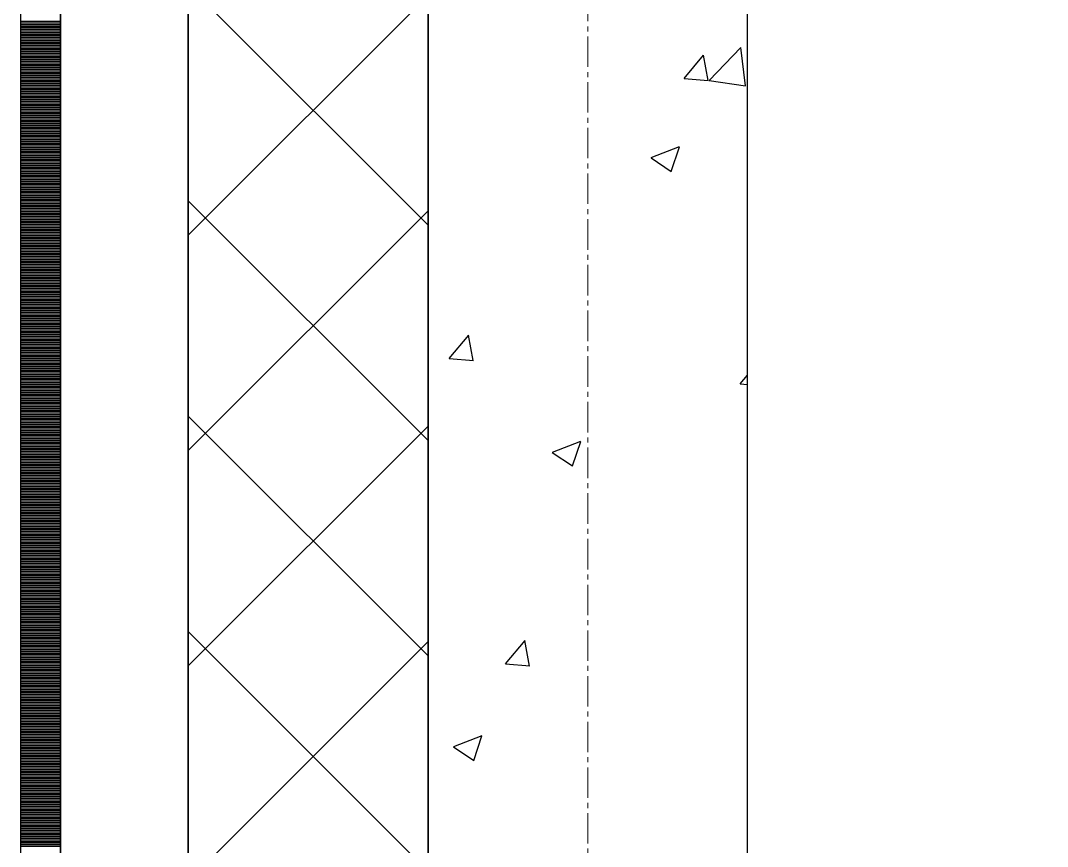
# Model space of a CAD drawing. Header units: millimetres. Extents: x 538266 to 1167394, y 114608 to 637157.
# Drawn here: x 1046079 to 1046721, y 569050 to 569567 of the extents above; entities that cross this region are included whole.
import ezdxf

# ---------------------------------------------------------------- set-up
doc = ezdxf.new("R2010")
doc.units = ezdxf.units.MM
doc.linetypes.add('CENTER2', pattern=[28.575, 19.05, -3.175, 3.175, -3.175])
doc.linetypes.add('DASHED', pattern=[19.05, 12.7, -6.35])
for name, color, linetype, lineweight in [('0) шт стен 3 эт', 150, 'Continuous', 60), ('АР_Стены ПЕНОблок', 52, 'Continuous', 20), ('АР_Тонкая', 254, 'Continuous', 5), ('АР_Утеплитель', 31, 'Continuous', 0), ('АР_Штриховка', 8, 'Continuous', 0)]:
    doc.layers.add(name, color=color, linetype=linetype, lineweight=lineweight)
doc.layers.add('АР_Делит', color=120, linetype='Continuous', lineweight=0, plot=False)
doc.layers.add('КР_Балки-0.5', color=60, linetype='Continuous', lineweight=50, plot=False)
doc.layers.add('РД_Оси_100', color=7, linetype='Continuous', lineweight=0, true_color=0x525252)

# ---------------------------------------------------------------- blocks, each defined once
blk = doc.blocks.new('СОШ_2200_АР_ОСИ_М100_28.05.24')
at = {"layer": 'АР_Делит', "color": 251, "linetype": 'DASHED', "true_color": 0x636466}
blk.add_lwpolyline([(114955, 135155), (114955, -355), (93595.036, -355), (93595.036, 13855), (94145, 13855), (94145, 68320), (66055, 68320), (66055, 13857.73), (83455, 13857.73), (83455, -355), (45245, -355), (45245, 13145), (44695, 13145), (44695, 26755), (45245, 26755), (45245, 68320), (20455, 68320), (20455, 26755), (27955, 26755), (27955, 13145), (-355, 13145), (-355, 100855)], dxfattribs=at)
at = {"layer": 'РД_Оси_100', "color": 251, "linetype": 'CENTER2', "true_color": 0x636466}
blk.add_line((0, -6155), (0, 139938.679), dxfattribs=at)
blk = doc.blocks.new('3_этаж1')
at = {"layer": 'АР_Стены ПЕНОблок', "color": 18, "linetype": 'Continuous', "lineweight": 25, "true_color": 0x000000}
for p, q in [((684283.57, 587568.74), (684283.57, 511368.74)), ((684483.57, 511368.74), (684483.57, 587568.74))]:
    blk.add_line(p, q, dxfattribs=at)
at = {"layer": 'АР_Тонкая', "color": 18, "linetype": 'Continuous', "lineweight": 25, "true_color": 0x000000}
for p, q in [((684028.57, 587568.74), (684028.57, 511368.74)), ((684053.57, 587568.74), (684053.57, 511368.74)), ((684053.57, 511368.74), (684053.57, 587568.74)), ((684133.57, 511368.74), (684133.57, 587568.74))]:
    blk.add_line(p, q, dxfattribs=at)
at = {"layer": 'АР_Утеплитель', "color": 18, "linetype": 'Continuous', "lineweight": 25, "true_color": 0x000000}
for p, q in [((684133.57, 587568.74), (684133.57, 511368.74)), ((684283.57, 511368.74), (684283.57, 587568.74))]:
    blk.add_line(p, q, dxfattribs=at)
at = {"layer": 'АР_Штриховка', "color": 18, "linetype": 'Continuous', "lineweight": 25, "true_color": 0x000000}
for p, q in [((684283.57, 569438.91), (684133.57, 569588.91)), ((684133.57, 569432.62), (684283.57, 569582.62)), ((684028.57, 569566.49), (684053.57, 569566.49)), ((684028.57, 569565.49), (684053.57, 569565.49)), ((684028.57, 569564.49), (684053.57, 569564.49)), ((684028.57, 569563.49), (684053.57, 569563.49)), ((684028.57, 569562.49), (684053.57, 569562.49)), ((684028.57, 569561.49), (684053.57, 569561.49)), ((684028.57, 569560.49), (684053.57, 569560.49)), ((684028.57, 569559.49), (684053.57, 569559.49)), ((684028.57, 569558.49), (684053.57, 569558.49)), ((684028.57, 569557.49), (684053.57, 569557.49)), ((684028.57, 569556.49), (684053.57, 569556.49)), ((684028.57, 569555.49), (684053.57, 569555.49)), ((684028.57, 569554.49), (684053.57, 569554.49)), ((684028.57, 569553.49), (684053.57, 569553.49)), ((684028.57, 569552.49), (684053.57, 569552.49)), ((684028.57, 569551.49), (684053.57, 569551.49)), ((684028.57, 569550.49), (684053.57, 569550.49)), ((684028.57, 569549.49), (684053.57, 569549.49)), ((684028.57, 569548.49), (684053.57, 569548.49)), ((684028.57, 569547.49), (684053.57, 569547.49)), ((684028.57, 569546.49), (684053.57, 569546.49)), ((684028.57, 569545.49), (684053.57, 569545.49)), ((684443.75, 569530.7), (684456, 569545.29)), ((684458.82, 569529.34), (684455.88, 569545.26)), ((684459.57, 569529.48), (684479.35, 569550.1)), ((684482.15, 569525.98), (684479.34, 569550.1)), ((684028.57, 569544.49), (684053.57, 569544.49)), ((684028.57, 569543.49), (684053.57, 569543.49)), ((684028.57, 569542.49), (684053.57, 569542.49)), ((684028.57, 569541.49), (684053.57, 569541.49)), ((684028.57, 569540.49), (684053.57, 569540.49)), ((684028.57, 569539.49), (684053.57, 569539.49)), ((684028.57, 569538.49), (684053.57, 569538.49)), ((684028.57, 569537.49), (684053.57, 569537.49)), ((684028.57, 569536.49), (684053.57, 569536.49)), ((684028.57, 569535.49), (684053.57, 569535.49)), ((684028.57, 569534.49), (684053.57, 569534.49)), ((684028.57, 569533.49), (684053.57, 569533.49)), ((684028.57, 569532.49), (684053.57, 569532.49)), ((684028.57, 569531.49), (684053.57, 569531.49)), ((684028.57, 569530.49), (684053.57, 569530.49)), ((684028.57, 569529.49), (684053.57, 569529.49)), ((684028.57, 569528.49), (684053.57, 569528.49)), ((684028.57, 569527.49), (684053.57, 569527.49)), ((684028.57, 569526.49), (684053.57, 569526.49)), ((684028.57, 569525.49), (684053.57, 569525.49)), ((684443.75, 569530.69), (684458.94, 569529.36)), ((684459.56, 569529.5), (684482.15, 569525.99)), ((684028.57, 569524.49), (684053.57, 569524.49)), ((684028.57, 569523.49), (684053.57, 569523.49)), ((684028.57, 569522.49), (684053.57, 569522.49)), ((684028.57, 569521.49), (684053.57, 569521.49)), ((684028.57, 569520.49), (684053.57, 569520.49)), ((684028.57, 569519.49), (684053.57, 569519.49)), ((684028.57, 569518.49), (684053.57, 569518.49)), ((684028.57, 569517.49), (684053.57, 569517.49)), ((684028.57, 569516.49), (684053.57, 569516.49)), ((684028.57, 569515.49), (684053.57, 569515.49)), ((684028.57, 569514.49), (684053.57, 569514.49)), ((684028.57, 569513.49), (684053.57, 569513.49)), ((684028.57, 569512.49), (684053.57, 569512.49)), ((684028.57, 569511.49), (684053.57, 569511.49)), ((684028.57, 569510.49), (684053.57, 569510.49)), ((684028.57, 569509.49), (684053.57, 569509.49)), ((684028.57, 569508.49), (684053.57, 569508.49)), ((684028.57, 569507.49), (684053.57, 569507.49)), ((684028.57, 569506.49), (684053.57, 569506.49)), ((684028.57, 569505.49), (684053.57, 569505.49)), ((684028.57, 569504.49), (684053.57, 569504.49)), ((684028.57, 569503.49), (684053.57, 569503.49)), ((684028.57, 569502.49), (684053.57, 569502.49)), ((684028.57, 569501.49), (684053.57, 569501.49)), ((684028.57, 569500.49), (684053.57, 569500.49)), ((684028.57, 569499.49), (684053.57, 569499.49)), ((684028.57, 569498.49), (684053.57, 569498.49)), ((684028.57, 569497.49), (684053.57, 569497.49)), ((684028.57, 569496.49), (684053.57, 569496.49)), ((684028.57, 569495.49), (684053.57, 569495.49)), ((684028.57, 569494.49), (684053.57, 569494.49)), ((684028.57, 569493.49), (684053.57, 569493.49)), ((684028.57, 569492.49), (684053.57, 569492.49)), ((684028.57, 569491.49), (684053.57, 569491.49)), ((684028.57, 569490.49), (684053.57, 569490.49)), ((684028.57, 569489.49), (684053.57, 569489.49)), ((684028.57, 569488.49), (684053.57, 569488.49)), ((684028.57, 569487.49), (684053.57, 569487.49)), ((684423.22, 569481.22), (684441.01, 569488.05)), ((684435.77, 569472.48), (684440.92, 569487.83)), ((684028.57, 569486.49), (684053.57, 569486.49)), ((684028.57, 569485.49), (684053.57, 569485.49)), ((684028.57, 569484.49), (684053.57, 569484.49)), ((684028.57, 569483.49), (684053.57, 569483.49)), ((684028.57, 569482.49), (684053.57, 569482.49)), ((684028.57, 569481.49), (684053.57, 569481.49)), ((684423.12, 569481), (684435.76, 569472.48)), ((684028.57, 569480.49), (684053.57, 569480.49)), ((684028.57, 569479.49), (684053.57, 569479.49)), ((684028.57, 569478.49), (684053.57, 569478.49)), ((684028.57, 569477.49), (684053.57, 569477.49)), ((684028.57, 569476.49), (684053.57, 569476.49)), ((684028.57, 569475.49), (684053.57, 569475.49)), ((684028.57, 569474.49), (684053.57, 569474.49)), ((684028.57, 569473.49), (684053.57, 569473.49)), ((684028.57, 569472.49), (684053.57, 569472.49)), ((684028.57, 569471.49), (684053.57, 569471.49)), ((684028.57, 569470.49), (684053.57, 569470.49)), ((684028.57, 569469.49), (684053.57, 569469.49)), ((684028.57, 569468.49), (684053.57, 569468.49)), ((684028.57, 569467.49), (684053.57, 569467.49)), ((684028.57, 569466.49), (684053.57, 569466.49)), ((684028.57, 569465.49), (684053.57, 569465.49)), ((684028.57, 569464.49), (684053.57, 569464.49)), ((684028.57, 569463.49), (684053.57, 569463.49)), ((684028.57, 569462.49), (684053.57, 569462.49)), ((684028.57, 569461.49), (684053.57, 569461.49)), ((684028.57, 569460.49), (684053.57, 569460.49)), ((684028.57, 569459.49), (684053.57, 569459.49)), ((684028.57, 569458.49), (684053.57, 569458.49)), ((684028.57, 569457.49), (684053.57, 569457.49)), ((684028.57, 569456.49), (684053.57, 569456.49)), ((684028.57, 569455.49), (684053.57, 569455.49)), ((684028.57, 569454.49), (684053.57, 569454.49)), ((684028.57, 569453.49), (684053.57, 569453.49)), ((684028.57, 569452.49), (684053.57, 569452.49)), ((684028.57, 569451.49), (684053.57, 569451.49)), ((684028.57, 569450.49), (684053.57, 569450.49)), ((684028.57, 569449.49), (684053.57, 569449.49)), ((684028.57, 569448.49), (684053.57, 569448.49)), ((684283.57, 569304.21), (684133.57, 569454.21)), ((684028.57, 569447.49), (684053.57, 569447.49)), ((684028.57, 569446.49), (684053.57, 569446.49)), ((684028.57, 569445.49), (684053.57, 569445.49)), ((684028.57, 569444.49), (684053.57, 569444.49)), ((684028.57, 569443.49), (684053.57, 569443.49)), ((684028.57, 569442.49), (684053.57, 569442.49)), ((684133.57, 569297.92), (684283.57, 569447.92)), ((684028.57, 569441.49), (684053.57, 569441.49)), ((684028.57, 569440.49), (684053.57, 569440.49)), ((684028.57, 569439.49), (684053.57, 569439.49)), ((684028.57, 569438.49), (684053.57, 569438.49)), ((684028.57, 569437.49), (684053.57, 569437.49)), ((684028.57, 569436.49), (684053.57, 569436.49)), ((684028.57, 569435.49), (684053.57, 569435.49)), ((684028.57, 569434.49), (684053.57, 569434.49)), ((684028.57, 569433.49), (684053.57, 569433.49)), ((684028.57, 569432.49), (684053.57, 569432.49)), ((684028.57, 569431.49), (684053.57, 569431.49)), ((684028.57, 569430.49), (684053.57, 569430.49)), ((684028.57, 569429.49), (684053.57, 569429.49)), ((684028.57, 569428.49), (684053.57, 569428.49)), ((684028.57, 569427.49), (684053.57, 569427.49)), ((684028.57, 569426.49), (684053.57, 569426.49)), ((684028.57, 569425.49), (684053.57, 569425.49)), ((684028.57, 569424.49), (684053.57, 569424.49)), ((684028.57, 569423.49), (684053.57, 569423.49)), ((684028.57, 569422.49), (684053.57, 569422.49)), ((684028.57, 569421.49), (684053.57, 569421.49)), ((684028.57, 569420.49), (684053.57, 569420.49)), ((684028.57, 569419.49), (684053.57, 569419.49)), ((684028.57, 569418.49), (684053.57, 569418.49)), ((684028.57, 569417.49), (684053.57, 569417.49)), ((684028.57, 569416.49), (684053.57, 569416.49)), ((684028.57, 569415.49), (684053.57, 569415.49)), ((684028.57, 569414.49), (684053.57, 569414.49)), ((684028.57, 569413.49), (684053.57, 569413.49)), ((684028.57, 569412.49), (684053.57, 569412.49)), ((684028.57, 569411.49), (684053.57, 569411.49)), ((684028.57, 569410.49), (684053.57, 569410.49)), ((684028.57, 569409.49), (684053.57, 569409.49)), ((684028.57, 569408.49), (684053.57, 569408.49)), ((684028.57, 569407.49), (684053.57, 569407.49)), ((684028.57, 569406.49), (684053.57, 569406.49)), ((684028.57, 569405.49), (684053.57, 569405.49)), ((684028.57, 569404.49), (684053.57, 569404.49)), ((684028.57, 569403.49), (684053.57, 569403.49)), ((684028.57, 569402.49), (684053.57, 569402.49)), ((684028.57, 569401.49), (684053.57, 569401.49)), ((684028.57, 569400.49), (684053.57, 569400.49)), ((684028.57, 569399.49), (684053.57, 569399.49)), ((684028.57, 569398.49), (684053.57, 569398.49)), ((684028.57, 569397.49), (684053.57, 569397.49)), ((684028.57, 569396.49), (684053.57, 569396.49)), ((684028.57, 569395.49), (684053.57, 569395.49)), ((684028.57, 569394.49), (684053.57, 569394.49)), ((684028.57, 569393.49), (684053.57, 569393.49)), ((684028.57, 569392.49), (684053.57, 569392.49)), ((684028.57, 569391.49), (684053.57, 569391.49)), ((684028.57, 569390.49), (684053.57, 569390.49)), ((684028.57, 569389.49), (684053.57, 569389.49)), ((684028.57, 569388.49), (684053.57, 569388.49)), ((684028.57, 569387.49), (684053.57, 569387.49)), ((684028.57, 569386.49), (684053.57, 569386.49)), ((684028.57, 569385.49), (684053.57, 569385.49)), ((684028.57, 569384.49), (684053.57, 569384.49)), ((684028.57, 569383.49), (684053.57, 569383.49)), ((684028.57, 569382.49), (684053.57, 569382.49)), ((684028.57, 569381.49), (684053.57, 569381.49)), ((684028.57, 569380.49), (684053.57, 569380.49)), ((684028.57, 569379.49), (684053.57, 569379.49)), ((684028.57, 569378.49), (684053.57, 569378.49)), ((684028.57, 569377.49), (684053.57, 569377.49)), ((684028.57, 569376.49), (684053.57, 569376.49)), ((684028.57, 569375.49), (684053.57, 569375.49)), ((684028.57, 569374.49), (684053.57, 569374.49)), ((684028.57, 569373.49), (684053.57, 569373.49)), ((684028.57, 569372.49), (684053.57, 569372.49)), ((684028.57, 569371.49), (684053.57, 569371.49)), ((684028.57, 569370.49), (684053.57, 569370.49)), ((684028.57, 569369.49), (684053.57, 569369.49)), ((684028.57, 569368.49), (684053.57, 569368.49)), ((684028.57, 569367.49), (684053.57, 569367.49)), ((684028.57, 569366.49), (684053.57, 569366.49)), ((684028.57, 569365.49), (684053.57, 569365.49)), ((684296.81, 569355.58), (684309.06, 569370.17)), ((684311.88, 569354.22), (684308.94, 569370.14)), ((684028.57, 569364.49), (684053.57, 569364.49)), ((684028.57, 569363.49), (684053.57, 569363.49)), ((684028.57, 569362.49), (684053.57, 569362.49)), ((684028.57, 569361.49), (684053.57, 569361.49)), ((684028.57, 569360.49), (684053.57, 569360.49)), ((684028.57, 569359.49), (684053.57, 569359.49)), ((684028.57, 569358.49), (684053.57, 569358.49)), ((684028.57, 569357.49), (684053.57, 569357.49)), ((684028.57, 569356.49), (684053.57, 569356.49)), ((684028.57, 569355.49), (684053.57, 569355.49)), ((684028.57, 569354.49), (684053.57, 569354.49)), ((684028.57, 569353.49), (684053.57, 569353.49)), ((684028.57, 569352.49), (684053.57, 569352.49)), ((684296.81, 569355.57), (684311.99, 569354.24)), ((684028.57, 569351.49), (684053.57, 569351.49)), ((684028.57, 569350.49), (684053.57, 569350.49)), ((684028.57, 569349.49), (684053.57, 569349.49)), ((684028.57, 569348.49), (684053.57, 569348.49)), ((684028.57, 569347.49), (684053.57, 569347.49)), ((684028.57, 569346.49), (684053.57, 569346.49)), ((684028.57, 569345.49), (684053.57, 569345.49)), ((684028.57, 569344.49), (684053.57, 569344.49)), ((684028.57, 569343.49), (684053.57, 569343.49)), ((684028.57, 569342.49), (684053.57, 569342.49)), ((684028.57, 569341.49), (684053.57, 569341.49)), ((684028.57, 569340.49), (684053.57, 569340.49)), ((684028.57, 569339.49), (684053.57, 569339.49)), ((684479, 569339.64), (684483.57, 569345.09)), ((684479, 569339.63), (684483.57, 569339.23)), ((684028.57, 569338.49), (684053.57, 569338.49)), ((684028.57, 569337.49), (684053.57, 569337.49)), ((684028.57, 569336.49), (684053.57, 569336.49)), ((684028.57, 569335.49), (684053.57, 569335.49)), ((684028.57, 569334.49), (684053.57, 569334.49)), ((684028.57, 569333.49), (684053.57, 569333.49)), ((684028.57, 569332.49), (684053.57, 569332.49)), ((684028.57, 569331.49), (684053.57, 569331.49)), ((684028.57, 569330.49), (684053.57, 569330.49)), ((684028.57, 569329.49), (684053.57, 569329.49)), ((684028.57, 569328.49), (684053.57, 569328.49)), ((684028.57, 569327.49), (684053.57, 569327.49)), ((684028.57, 569326.49), (684053.57, 569326.49)), ((684028.57, 569325.49), (684053.57, 569325.49)), ((684028.57, 569324.49), (684053.57, 569324.49)), ((684028.57, 569323.49), (684053.57, 569323.49)), ((684028.57, 569322.49), (684053.57, 569322.49)), ((684028.57, 569321.49), (684053.57, 569321.49)), ((684028.57, 569320.49), (684053.57, 569320.49)), ((684028.57, 569319.49), (684053.57, 569319.49)), ((684028.57, 569318.49), (684053.57, 569318.49)), ((684028.57, 569317.49), (684053.57, 569317.49)), ((684028.57, 569316.49), (684053.57, 569316.49)), ((684028.57, 569315.49), (684053.57, 569315.49)), ((684028.57, 569314.49), (684053.57, 569314.49)), ((684028.57, 569313.49), (684053.57, 569313.49)), ((684283.57, 569169.5), (684133.57, 569319.5)), ((684028.57, 569312.49), (684053.57, 569312.49)), ((684028.57, 569311.49), (684053.57, 569311.49)), ((684028.57, 569310.49), (684053.57, 569310.49)), ((684028.57, 569309.49), (684053.57, 569309.49)), ((684028.57, 569308.49), (684053.57, 569308.49)), ((684028.57, 569307.49), (684053.57, 569307.49)), ((684133.57, 569163.22), (684283.57, 569313.22)), ((684028.57, 569306.49), (684053.57, 569306.49)), ((684028.57, 569305.49), (684053.57, 569305.49)), ((684028.57, 569304.49), (684053.57, 569304.49)), ((684028.57, 569303.49), (684053.57, 569303.49)), ((684028.57, 569302.49), (684053.57, 569302.49)), ((684028.57, 569301.49), (684053.57, 569301.49)), ((684361.42, 569297.03), (684379.2, 569303.86)), ((684373.97, 569288.29), (684379.12, 569303.64)), ((684028.57, 569300.49), (684053.57, 569300.49)), ((684028.57, 569299.49), (684053.57, 569299.49)), ((684028.57, 569298.49), (684053.57, 569298.49)), ((684028.57, 569297.49), (684053.57, 569297.49)), ((684028.57, 569296.49), (684053.57, 569296.49)), ((684028.57, 569295.49), (684053.57, 569295.49)), ((684028.57, 569294.49), (684053.57, 569294.49)), ((684361.32, 569296.82), (684373.96, 569288.29)), ((684028.57, 569293.49), (684053.57, 569293.49)), ((684028.57, 569292.49), (684053.57, 569292.49)), ((684028.57, 569291.49), (684053.57, 569291.49)), ((684028.57, 569290.49), (684053.57, 569290.49)), ((684028.57, 569289.49), (684053.57, 569289.49)), ((684028.57, 569288.49), (684053.57, 569288.49)), ((684028.57, 569287.49), (684053.57, 569287.49)), ((684028.57, 569286.49), (684053.57, 569286.49)), ((684028.57, 569285.49), (684053.57, 569285.49)), ((684028.57, 569284.49), (684053.57, 569284.49)), ((684028.57, 569283.49), (684053.57, 569283.49)), ((684028.57, 569282.49), (684053.57, 569282.49)), ((684028.57, 569281.49), (684053.57, 569281.49)), ((684028.57, 569280.49), (684053.57, 569280.49)), ((684028.57, 569279.49), (684053.57, 569279.49)), ((684028.57, 569278.49), (684053.57, 569278.49)), ((684028.57, 569277.49), (684053.57, 569277.49)), ((684028.57, 569276.49), (684053.57, 569276.49)), ((684028.57, 569275.49), (684053.57, 569275.49)), ((684028.57, 569274.49), (684053.57, 569274.49)), ((684028.57, 569273.49), (684053.57, 569273.49)), ((684028.57, 569272.49), (684053.57, 569272.49)), ((684028.57, 569271.49), (684053.57, 569271.49)), ((684028.57, 569270.49), (684053.57, 569270.49)), ((684028.57, 569269.49), (684053.57, 569269.49)), ((684028.57, 569268.49), (684053.57, 569268.49)), ((684028.57, 569267.49), (684053.57, 569267.49)), ((684028.57, 569266.49), (684053.57, 569266.49)), ((684028.57, 569265.49), (684053.57, 569265.49)), ((684028.57, 569264.49), (684053.57, 569264.49)), ((684028.57, 569263.49), (684053.57, 569263.49)), ((684028.57, 569262.49), (684053.57, 569262.49)), ((684028.57, 569261.49), (684053.57, 569261.49)), ((684028.57, 569260.49), (684053.57, 569260.49)), ((684028.57, 569259.49), (684053.57, 569259.49)), ((684028.57, 569258.49), (684053.57, 569258.49)), ((684028.57, 569257.49), (684053.57, 569257.49)), ((684028.57, 569256.49), (684053.57, 569256.49)), ((684028.57, 569255.49), (684053.57, 569255.49)), ((684028.57, 569254.49), (684053.57, 569254.49)), ((684028.57, 569253.49), (684053.57, 569253.49)), ((684028.57, 569252.49), (684053.57, 569252.49)), ((684028.57, 569251.49), (684053.57, 569251.49)), ((684028.57, 569250.49), (684053.57, 569250.49)), ((684028.57, 569249.49), (684053.57, 569249.49)), ((684028.57, 569248.49), (684053.57, 569248.49)), ((684028.57, 569247.49), (684053.57, 569247.49)), ((684028.57, 569246.49), (684053.57, 569246.49)), ((684028.57, 569245.49), (684053.57, 569245.49)), ((684028.57, 569244.49), (684053.57, 569244.49)), ((684028.57, 569243.49), (684053.57, 569243.49)), ((684028.57, 569242.49), (684053.57, 569242.49)), ((684028.57, 569241.49), (684053.57, 569241.49)), ((684028.57, 569240.49), (684053.57, 569240.49)), ((684028.57, 569239.49), (684053.57, 569239.49)), ((684028.57, 569238.49), (684053.57, 569238.49)), ((684028.57, 569237.49), (684053.57, 569237.49)), ((684028.57, 569236.49), (684053.57, 569236.49)), ((684028.57, 569235.49), (684053.57, 569235.49)), ((684028.57, 569234.49), (684053.57, 569234.49)), ((684028.57, 569233.49), (684053.57, 569233.49)), ((684028.57, 569232.49), (684053.57, 569232.49)), ((684028.57, 569231.49), (684053.57, 569231.49)), ((684028.57, 569230.49), (684053.57, 569230.49)), ((684028.57, 569229.49), (684053.57, 569229.49)), ((684028.57, 569228.49), (684053.57, 569228.49)), ((684028.57, 569227.49), (684053.57, 569227.49)), ((684028.57, 569226.49), (684053.57, 569226.49)), ((684028.57, 569225.49), (684053.57, 569225.49)), ((684028.57, 569224.49), (684053.57, 569224.49)), ((684028.57, 569223.49), (684053.57, 569223.49)), ((684028.57, 569222.49), (684053.57, 569222.49)), ((684028.57, 569221.49), (684053.57, 569221.49)), ((684028.57, 569220.49), (684053.57, 569220.49)), ((684028.57, 569219.49), (684053.57, 569219.49)), ((684028.57, 569218.49), (684053.57, 569218.49)), ((684028.57, 569217.49), (684053.57, 569217.49)), ((684028.57, 569216.49), (684053.57, 569216.49)), ((684028.57, 569215.49), (684053.57, 569215.49)), ((684028.57, 569214.49), (684053.57, 569214.49)), ((684028.57, 569213.49), (684053.57, 569213.49)), ((684028.57, 569212.49), (684053.57, 569212.49)), ((684028.57, 569211.49), (684053.57, 569211.49)), ((684028.57, 569210.49), (684053.57, 569210.49)), ((684028.57, 569209.49), (684053.57, 569209.49)), ((684028.57, 569208.49), (684053.57, 569208.49)), ((684028.57, 569207.49), (684053.57, 569207.49)), ((684028.57, 569206.49), (684053.57, 569206.49)), ((684028.57, 569205.49), (684053.57, 569205.49)), ((684028.57, 569204.49), (684053.57, 569204.49)), ((684028.57, 569203.49), (684053.57, 569203.49)), ((684028.57, 569202.49), (684053.57, 569202.49)), ((684028.57, 569201.49), (684053.57, 569201.49)), ((684028.57, 569200.49), (684053.57, 569200.49)), ((684028.57, 569199.49), (684053.57, 569199.49)), ((684028.57, 569198.49), (684053.57, 569198.49)), ((684028.57, 569197.49), (684053.57, 569197.49)), ((684028.57, 569196.49), (684053.57, 569196.49)), ((684028.57, 569195.49), (684053.57, 569195.49)), ((684028.57, 569194.49), (684053.57, 569194.49)), ((684028.57, 569193.49), (684053.57, 569193.49)), ((684028.57, 569192.49), (684053.57, 569192.49)), ((684028.57, 569191.49), (684053.57, 569191.49)), ((684028.57, 569190.49), (684053.57, 569190.49)), ((684028.57, 569189.49), (684053.57, 569189.49)), ((684028.57, 569188.49), (684053.57, 569188.49)), ((684028.57, 569187.49), (684053.57, 569187.49)), ((684028.57, 569186.49), (684053.57, 569186.49)), ((684028.57, 569185.49), (684053.57, 569185.49)), ((684028.57, 569184.49), (684053.57, 569184.49)), ((684028.57, 569183.49), (684053.57, 569183.49)), ((684028.57, 569182.49), (684053.57, 569182.49)), ((684028.57, 569181.49), (684053.57, 569181.49)), ((684028.57, 569180.49), (684053.57, 569180.49)), ((684028.57, 569179.49), (684053.57, 569179.49)), ((684028.57, 569178.49), (684053.57, 569178.49)), ((684283.57, 569034.8), (684133.57, 569184.8)), ((684133.57, 569028.51), (684283.57, 569178.51)), ((684332.06, 569164.52), (684344.3, 569179.12)), ((684347.12, 569163.16), (684344.19, 569179.09)), ((684028.57, 569177.49), (684053.57, 569177.49)), ((684028.57, 569176.49), (684053.57, 569176.49)), ((684028.57, 569175.49), (684053.57, 569175.49)), ((684028.57, 569174.49), (684053.57, 569174.49)), ((684028.57, 569173.49), (684053.57, 569173.49)), ((684028.57, 569172.49), (684053.57, 569172.49)), ((684028.57, 569171.49), (684053.57, 569171.49)), ((684028.57, 569170.49), (684053.57, 569170.49)), ((684028.57, 569169.49), (684053.57, 569169.49)), ((684028.57, 569168.49), (684053.57, 569168.49)), ((684028.57, 569167.49), (684053.57, 569167.49)), ((684028.57, 569166.49), (684053.57, 569166.49)), ((684028.57, 569165.49), (684053.57, 569165.49)), ((684028.57, 569164.49), (684053.57, 569164.49)), ((684028.57, 569163.49), (684053.57, 569163.49)), ((684028.57, 569162.49), (684053.57, 569162.49)), ((684028.57, 569161.49), (684053.57, 569161.49)), ((684028.57, 569160.49), (684053.57, 569160.49)), ((684028.57, 569159.49), (684053.57, 569159.49)), ((684332.06, 569164.51), (684347.24, 569163.19)), ((684028.57, 569158.49), (684053.57, 569158.49)), ((684028.57, 569157.49), (684053.57, 569157.49)), ((684028.57, 569156.49), (684053.57, 569156.49)), ((684028.57, 569155.49), (684053.57, 569155.49)), ((684028.57, 569154.49), (684053.57, 569154.49)), ((684028.57, 569153.49), (684053.57, 569153.49)), ((684028.57, 569152.49), (684053.57, 569152.49)), ((684028.57, 569151.49), (684053.57, 569151.49)), ((684028.57, 569150.49), (684053.57, 569150.49)), ((684028.57, 569149.49), (684053.57, 569149.49)), ((684028.57, 569148.49), (684053.57, 569148.49)), ((684028.57, 569147.49), (684053.57, 569147.49)), ((684028.57, 569146.49), (684053.57, 569146.49)), ((684028.57, 569145.49), (684053.57, 569145.49)), ((684028.57, 569144.49), (684053.57, 569144.49)), ((684028.57, 569143.49), (684053.57, 569143.49)), ((684028.57, 569142.49), (684053.57, 569142.49)), ((684028.57, 569141.49), (684053.57, 569141.49)), ((684028.57, 569140.49), (684053.57, 569140.49)), ((684028.57, 569139.49), (684053.57, 569139.49)), ((684028.57, 569138.49), (684053.57, 569138.49)), ((684028.57, 569137.49), (684053.57, 569137.49)), ((684028.57, 569136.49), (684053.57, 569136.49)), ((684028.57, 569135.49), (684053.57, 569135.49)), ((684028.57, 569134.49), (684053.57, 569134.49)), ((684028.57, 569133.49), (684053.57, 569133.49)), ((684028.57, 569132.49), (684053.57, 569132.49)), ((684028.57, 569131.49), (684053.57, 569131.49)), ((684028.57, 569130.49), (684053.57, 569130.49)), ((684028.57, 569129.49), (684053.57, 569129.49)), ((684028.57, 569128.49), (684053.57, 569128.49)), ((684028.57, 569127.49), (684053.57, 569127.49)), ((684028.57, 569126.49), (684053.57, 569126.49)), ((684028.57, 569125.49), (684053.57, 569125.49)), ((684028.57, 569124.49), (684053.57, 569124.49)), ((684028.57, 569123.49), (684053.57, 569123.49)), ((684028.57, 569122.49), (684053.57, 569122.49)), ((684028.57, 569121.49), (684053.57, 569121.49)), ((684028.57, 569120.49), (684053.57, 569120.49)), ((684028.57, 569119.49), (684053.57, 569119.49)), ((684028.57, 569118.49), (684053.57, 569118.49)), ((684028.57, 569117.49), (684053.57, 569117.49)), ((684028.57, 569116.49), (684053.57, 569116.49)), ((684028.57, 569115.49), (684053.57, 569115.49)), ((684028.57, 569114.49), (684053.57, 569114.49)), ((684299.62, 569112.84), (684317.4, 569119.67)), ((684312.17, 569104.1), (684317.32, 569119.45)), ((684028.57, 569113.49), (684053.57, 569113.49)), ((684028.57, 569112.49), (684053.57, 569112.49)), ((684028.57, 569111.49), (684053.57, 569111.49)), ((684028.57, 569110.49), (684053.57, 569110.49)), ((684028.57, 569109.49), (684053.57, 569109.49)), ((684028.57, 569108.49), (684053.57, 569108.49)), ((684299.52, 569112.63), (684312.16, 569104.11)), ((684028.57, 569107.49), (684053.57, 569107.49)), ((684028.57, 569106.49), (684053.57, 569106.49)), ((684028.57, 569105.49), (684053.57, 569105.49)), ((684028.57, 569104.49), (684053.57, 569104.49)), ((684028.57, 569103.49), (684053.57, 569103.49)), ((684028.57, 569102.49), (684053.57, 569102.49)), ((684028.57, 569101.49), (684053.57, 569101.49)), ((684028.57, 569100.49), (684053.57, 569100.49)), ((684028.57, 569099.49), (684053.57, 569099.49)), ((684028.57, 569098.49), (684053.57, 569098.49)), ((684028.57, 569097.49), (684053.57, 569097.49)), ((684028.57, 569096.49), (684053.57, 569096.49)), ((684028.57, 569095.49), (684053.57, 569095.49)), ((684028.57, 569094.49), (684053.57, 569094.49)), ((684028.57, 569093.49), (684053.57, 569093.49)), ((684028.57, 569092.49), (684053.57, 569092.49)), ((684028.57, 569091.49), (684053.57, 569091.49)), ((684028.57, 569090.49), (684053.57, 569090.49)), ((684028.57, 569089.49), (684053.57, 569089.49)), ((684028.57, 569088.49), (684053.57, 569088.49)), ((684028.57, 569087.49), (684053.57, 569087.49)), ((684028.57, 569086.49), (684053.57, 569086.49)), ((684028.57, 569085.49), (684053.57, 569085.49)), ((684028.57, 569084.49), (684053.57, 569084.49)), ((684028.57, 569083.49), (684053.57, 569083.49)), ((684028.57, 569082.49), (684053.57, 569082.49)), ((684028.57, 569081.49), (684053.57, 569081.49)), ((684028.57, 569080.49), (684053.57, 569080.49)), ((684028.57, 569079.49), (684053.57, 569079.49)), ((684028.57, 569078.49), (684053.57, 569078.49)), ((684028.57, 569077.49), (684053.57, 569077.49)), ((684028.57, 569076.49), (684053.57, 569076.49)), ((684028.57, 569075.49), (684053.57, 569075.49)), ((684028.57, 569074.49), (684053.57, 569074.49)), ((684028.57, 569073.49), (684053.57, 569073.49)), ((684028.57, 569072.49), (684053.57, 569072.49)), ((684028.57, 569071.49), (684053.57, 569071.49)), ((684028.57, 569070.49), (684053.57, 569070.49)), ((684028.57, 569069.49), (684053.57, 569069.49)), ((684028.57, 569068.49), (684053.57, 569068.49)), ((684028.57, 569067.49), (684053.57, 569067.49)), ((684028.57, 569066.49), (684053.57, 569066.49)), ((684028.57, 569065.49), (684053.57, 569065.49)), ((684028.57, 569064.49), (684053.57, 569064.49)), ((684028.57, 569063.49), (684053.57, 569063.49)), ((684028.57, 569062.49), (684053.57, 569062.49)), ((684028.57, 569061.49), (684053.57, 569061.49)), ((684028.57, 569060.49), (684053.57, 569060.49)), ((684028.57, 569059.49), (684053.57, 569059.49)), ((684028.57, 569058.49), (684053.57, 569058.49)), ((684028.57, 569057.49), (684053.57, 569057.49)), ((684028.57, 569056.49), (684053.57, 569056.49)), ((684028.57, 569055.49), (684053.57, 569055.49)), ((684028.57, 569054.49), (684053.57, 569054.49)), ((684028.57, 569053.49), (684053.57, 569053.49)), ((684028.57, 569052.49), (684053.57, 569052.49)), ((684028.57, 569051.49), (684053.57, 569051.49)), ((684028.57, 569050.49), (684053.57, 569050.49))]:
    blk.add_line(p, q, dxfattribs=at)
at = {"layer": 'КР_Балки-0.5', "color": 18, "lineweight": 25, "ltscale": 200, "true_color": 0x000000}
blk.add_line((684283.57, 561068.74), (684283.57, 587568.74), dxfattribs=at)

msp = doc.modelspace()

# ---------------------------------------------------------------- block references
at = {"layer": '0) шт стен 3 эт', "color": 5, "lineweight": 25}
msp.add_blockref('3_этаж1', (362050.01, 0), dxfattribs=at)
at = {"layer": 'РД_Оси_100', "lineweight": 25}
msp.add_blockref('СОШ_2200_АР_ОСИ_М100_28.05.24', (1046433.58, 496768.74), dxfattribs=at)

doc.saveas('drawing.dxf')
